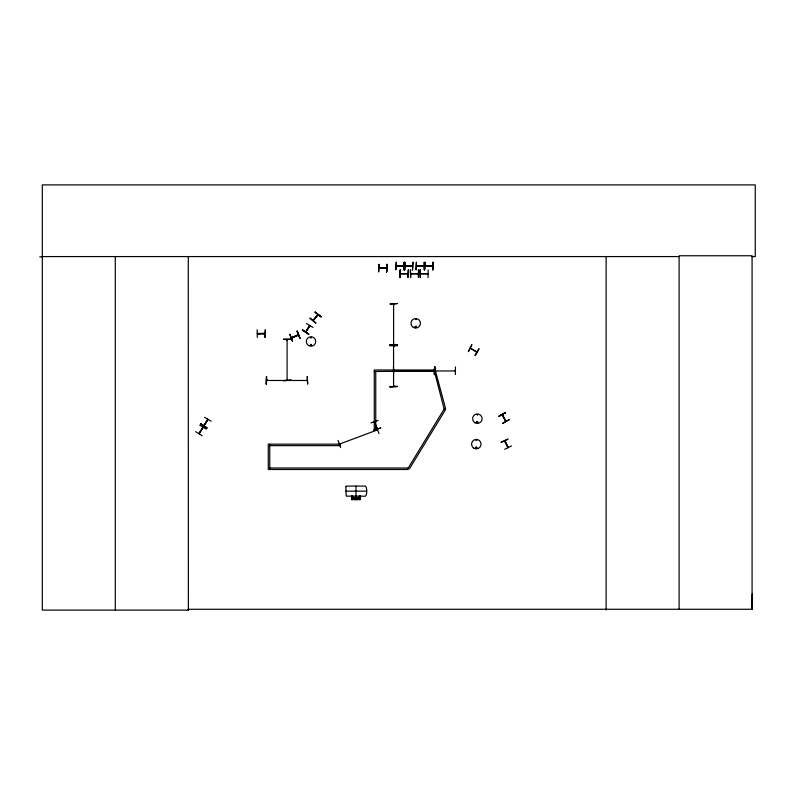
<?xml version="1.0" encoding="UTF-8"?>
<svg xmlns="http://www.w3.org/2000/svg" width="795" height="795" viewBox="0 0 795 795"><rect width="100%" height="100%" fill="white"/><g stroke="black" fill="none" stroke-linecap="round" stroke-linejoin="round"><path stroke-width="1.19" d="M751.533 256.576L755.25 256.576L755.25 184.897L42.314 184.897L42.314 610.103L188.375 610.103L188.276 609.268L752.08 609.268L752.189 593.895M476.95 351.927L470.372 348.17L476.642 352.185M203.739 425.683L204.375 425.206M305.578 331.903L309.543 325.513L309.513 326.218M376.939 428.863L374.395 421.748M377.287 428.763L377.059 428.137M287.363 339.525L287.373 340.369L287.094 339.535M393.555 304.773L393.604 303.978M393.913 304.793L393.903 303.998M393.893 344.553L393.595 343.808L393.863 344.652M393.863 345.765L393.555 346.56M393.604 386.45L393.595 385.605L393.903 386.42M393.903 386.281L393.565 385.704M311.401 337.547C309.752 338.581 311.908 336.126 311.024 337.925M310.507 345.04C311.869 343.48 311.262 346.58 310.587 345.159M414.99 326.844C418.041 324.648 415.378 329.011 415.238 327.331M415.209 326.844C416.739 325.175 415.696 328.772 415.328 326.626M416.123 319.461L415.427 319.063L415.984 319.62M476.622 422.224C478.789 419.83 477.358 424.997 476.762 421.887M476.841 422.224C478.202 420.664 477.596 423.765 476.921 422.344M475.609 447.496C476.881 450.139 477.268 445.677 475.728 447.347M476.732 440.191L475.917 440.301L476.682 440.092M476.771 447.694C475.34 449.364 476.304 445.727 476.762 447.943M287.065 339.684L287.045 340.33M287.392 340.27L287.402 339.684M313.011 320.345L313.767 319.938M317.702 315.267L318.04 314.78M297.817 335.192L298.324 334.635M339.405 444.117L377.436 429.916L376.84 430.055M340.141 443.908L339.445 443.769M377.516 430.194L376.919 430.413M203.788 425.524L207.594 419.323M207.664 419.203L207.644 419.969M207.952 419.412L204.007 425.822M305.618 331.843L306.244 331.326M309.792 325.761L305.846 331.982M454.939 370.579L455.257 370.977L435.014 370.957M477 414.523L477.656 415.02L477.089 414.463M502.221 414.702L505.829 421.221L505.242 420.833M504.895 441.682L504.845 440.728M313.061 320.286L317.752 314.611M318.04 314.86L313.21 320.514M257.292 333.463L264.894 333.413L257.302 333.731M266.573 380.199L267.418 380.199M393.555 370.45L394.399 370.45L393.555 370.718M433.394 370.46L434.239 370.45M379.026 268.044L386.628 268.392M396.278 265.967L403.85 265.928M404.933 265.967L412.526 265.967M425.087 265.967L432.659 265.928M474.983 355.375L478.779 348.796M475.321 355.574L479.117 348.985M195.689 431.705L202.139 435.73M198.869 433.533L203.113 427.303L199.187 433.673M206.124 429.131L199.674 425.116M204.583 417.286L211.112 421.171M199.177 433.623L203.023 427.243M204.096 425.762L208.002 419.382M306.472 323.515L312.982 327.431M305.936 331.982L309.881 325.632M504.537 440.887L507.935 447.665M508.243 447.505L507.617 446.87M416.043 327.172L416.113 326.626M266.593 380.507L267.319 380.169M267.378 380.517L266.653 380.467L307.258 380.467M433.474 370.45L434.159 370.45M315.068 312.167L321.15 316.748M314.264 319.202L317.066 315.863M315.754 323.187L309.951 318.288M321.17 316.718L315.098 312.127M379.106 268.044L386.539 268.044M396.357 265.967L403.87 266.236M400.302 273.629L407.905 273.629M416.51 265.967L424.033 265.967M423.983 266.295L416.51 266.305M418.14 273.917L410.806 273.927M425.166 265.967L432.639 266.295M420.565 273.599L428.058 273.629M427.958 273.917L420.625 273.967M310.656 344.404C309.682 347.167 313.121 344.285 310.845 344.374M291.497 337.577L292.143 337.338M505.511 412.506L498.912 416.292L505.491 412.476M498.892 416.252L505.66 412.804M502.519 415.487L502.519 414.553M509.178 419.72L502.549 423.447L509.128 419.621M501.118 442.169L508.065 439.069L501.267 442.457M504.904 440.847L508.005 447.625M504.736 449.284L511.553 445.935M289.897 334.317L292.55 341.453L289.847 334.337M359.608 497.521L358.684 497.909A6.29 5.585 0 0 1 358.038 498.147M338.024 440.43L340.638 447.565M376.234 426.448L378.986 433.533M340.121 443.849L339.564 444.097M370.917 422.91L378.092 420.396M376.979 428.813L374.644 421.658M373.6 430.244L380.845 427.929L373.561 430.145M298.155 334.625C277.544 344.245 312.793 328.921 291.467 337.925M386.459 268.382L379.046 268.342M410.806 273.55L418.12 273.629M455.475 366.992L455.346 374.584M397.53 303.561L389.938 303.998L397.53 303.531M257.322 337.398L257.163 329.796M264.914 337.348L265.291 329.746L265.023 337.348M283.427 339.127L291.03 339.117M283.427 339.445L291.03 339.395M389.938 344.782L397.53 344.732M389.938 345.736L397.53 345.736M393.873 346.531L393.565 345.785L393.575 386.34M393.634 370.45L394.3 370.42M394.32 370.709L393.634 370.718L434.159 370.718M393.585 374.385L393.426 366.783M307.228 376.532L307.665 384.134L307.337 376.532M287.363 379.444L287.363 380.129M266.653 380.199L267.339 380.199M307.178 380.199L306.572 380.547M307.178 380.467L306.572 380.507M389.938 386.519L397.53 386.529M39.75 256.874L42.314 256.865M42.314 256.576L679.109 256.576M404.297 262.3L403.87 269.903L404.257 262.3M424.033 262.3L424.132 269.903M433.106 262.3L432.679 269.903L433.066 262.3M397.957 266.206L402.32 266.206M406.613 266.206L410.975 266.206M418.11 266.206L422.473 266.206M426.766 266.206L431.128 266.206M405.013 266.236L412.535 266.315M404.506 269.903L404.913 262.3L404.546 269.903M418.667 269.962L418.637 277.554M420.038 269.962L420.466 277.554L420.078 269.962M400.461 273.967L407.825 273.887M428.058 277.554L428.167 269.962M262.41 333.701C271.562 333.94 250.455 333.681 259.995 333.801M374.276 371.474L435.471 371.086L445.588 408.66L444.157 409.037L408.223 468.007L408.223 469.487L268.273 469.487L268.273 444.157L340.022 444.157L340.022 445.637L269.753 445.637M269.753 468.007L408.223 468.007L409.485 468.772L445.419 409.813L444.157 409.037L434.04 369.993L374.276 369.993L374.276 428.714L375.747 428.714L375.747 371.474M345.835 491.151L366.097 491.151M354.789 498.256L356.558 498.256M352.016 498.833L352.324 498.853A10.782 9.58 0 0 0 359.608 498.853L359.926 498.833M352.016 499.409L354.053 499.638A11.21 9.947 0 0 0 357.889 499.638L359.926 499.409M502.45 414.583L505.859 421.111M374.624 422.453L374.733 421.797M352.324 497.521L353.258 497.909A6.29 5.585 0 0 0 353.904 498.147M200.559 423.854L207.058 427.78M302.438 330.014L308.858 334.069M287.094 380.129L287.094 339.604M315.138 312.087L320.961 316.957M310.13 318.079L315.953 322.949M502.967 416.123L504.944 420.008M504.835 440.798L508.204 447.347M296.952 331.237L299.953 338.213M374.366 421.897L376.929 428.922M393.604 304.743L393.604 304.058L393.604 344.573M393.595 385.684L393.604 386.37M266.444 376.542L266.494 384.134M752.08 609.268L752.08 255.752L679.109 255.752L679.109 609.268M606.128 256.576L606.128 610.103M432.738 262.3L432.788 269.903M424.421 262.3L424.421 269.903M420.406 269.962L420.446 277.554M418.349 269.962L418.349 277.554M410.598 269.962L410.647 277.554L410.26 269.962M404.874 262.3L404.874 269.903M403.979 262.3L403.93 269.903M400.203 269.962L400.253 277.554M386.728 264.377L386.678 271.97M359.926 495.553L359.926 499.966L359.608 495.633M359.767 498.266L359.767 499.409M359.499 495.633L359.499 498.117M355.971 486.083L355.971 496.219M352.433 495.603L352.433 498.256M352.324 495.603L352.016 499.966L352.016 495.553M352.165 498.266L352.165 499.409M269.753 444.157L269.753 469.487M188.266 256.576L188.375 610.103M115.295 256.576L115.295 610.103M356.667 498.415A6.29 5.585 0 0 1 355.266 498.415M359.608 496.954A5.863 5.207 0 0 1 352.324 496.954M345.865 486.629L346.203 496.12L365.362 496.219C367.29 495.603 367.29 486.699 365.362 486.083L346.58 486.083L345.865 486.629M471.833 344.782L468.404 351.579L471.833 344.782M200.608 423.765L206.869 428.098L200.608 423.765M302.458 329.975L308.698 334.337L302.458 329.975M298.473 334.953L291.626 337.954L298.473 334.953M297.241 331.108L299.914 338.233L297.241 331.108M434.925 366.992L434.736 374.594L434.925 366.992M397.53 344.632L389.938 345.1L397.53 344.632M434.636 366.783L434.259 374.385L434.607 366.783M266.554 376.532L266.216 384.134L266.554 376.532M291.03 380.189L283.437 380.656L291.03 380.189M397.53 386.42L389.938 386.887L397.53 386.42M396.278 262.3L395.85 269.903L396.228 262.3M412.953 262.3L412.526 269.903L412.953 262.3M416.431 262.3L416.043 269.903L416.322 262.3M425.087 262.3L424.659 269.903L425.037 262.3M379.026 264.377L378.639 271.97L378.967 264.377M387.046 264.377L386.618 271.97L387.046 264.377M400.302 269.962L399.925 277.554L400.302 269.962M408.332 269.962L407.954 277.554L408.292 269.962M413.35 327.411A4.75 4.75 0 0 0 420.466 323.297A4.75 4.75 0 0 0 413.35 319.183A4.75 4.75 0 0 0 413.35 327.411M473.949 448.241A4.74 4.74 0 0 0 481.055 444.137A4.74 4.74 0 0 0 473.949 440.033A4.74 4.74 0 0 0 473.949 448.241M474.983 422.781A4.75 4.75 0 0 0 482.108 418.677A4.75 4.75 0 0 0 474.983 414.563A4.75 4.75 0 0 0 474.983 422.781M308.669 345.567A4.71 4.71 0 0 0 315.734 341.482A4.71 4.71 0 0 0 308.669 337.408A4.71 4.71 0 0 0 308.669 345.567"/></g></svg>
